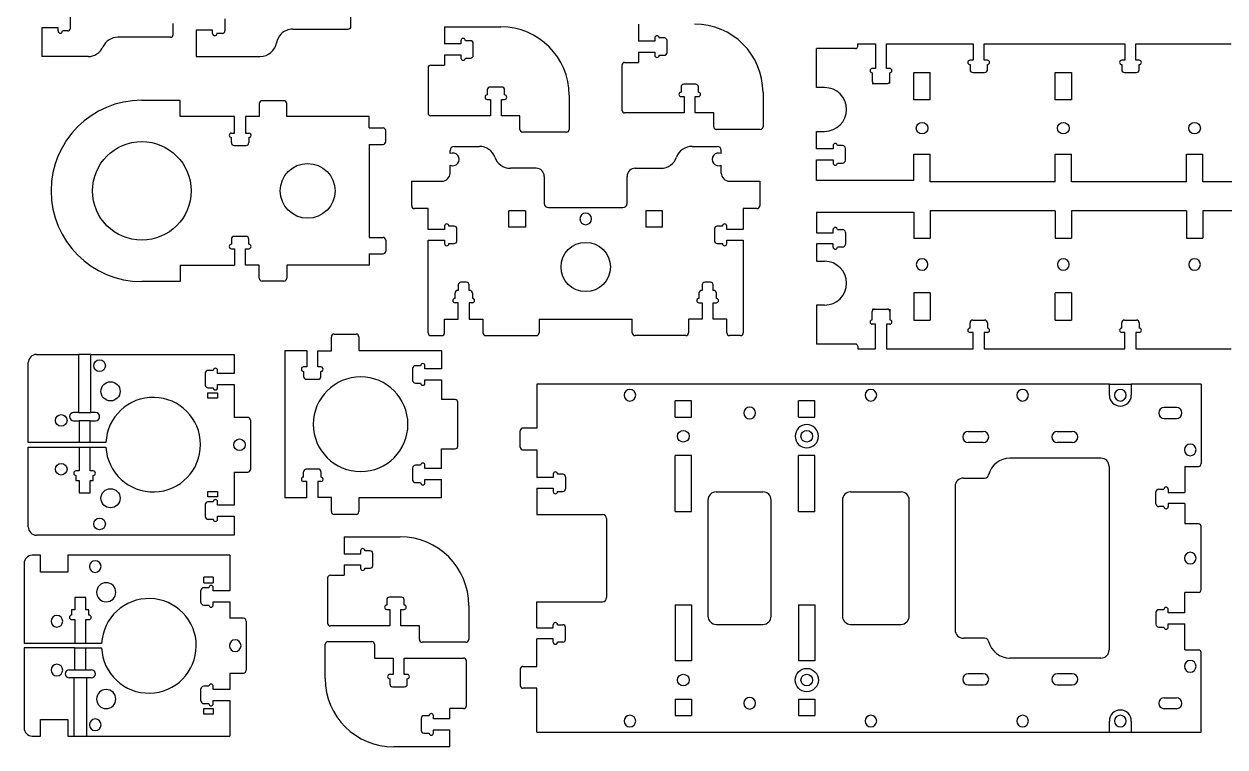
# Model space of a CAD drawing. Header units: millimetres. Extents: x -2184 to -699, y -517 to 933.
# Drawn here: x -2184 to -1307, y -517 to 11 of the extents above; entities that cross this region are included whole.
import ezdxf

# ---------------------------------------------------------------- set-up
doc = ezdxf.new("R2010")
doc.units = ezdxf.units.MM
doc.linetypes.add('HIDDEN', pattern=[9.525, 6.35, -3.175])
doc.layers.get('0').update_dxf_attribs({"color": 253, "lineweight": 70, "true_color": 0x8faf8f})
doc.layers.add('Hidden', color=48, linetype='HIDDEN', lineweight=70, true_color=0x483a05)

msp = doc.modelspace()

# ---------------------------------------------------------------- linework, layer by layer
at = {"color": 48, "lineweight": -3, "true_color": 0x483a05}
for p, q in [((-2150.02, 7.93), (-2150.02, 16.63)), ((-2075.02, 3.38), (-2075.02, 11.38)), ((-2037.25, 14.83), (-2037.25, 6.13)), ((-1945.25, 9.27), (-1945.25, 17.27)), ((-1876.96, 9.01), (-1835.96, 9.01)), ((-1876.96, 9.01), (-1876.96, -3.49)), ((-1735.48, 11.04), (-1735.48, -1.46)), ((-2171.02, 8.28), (-2170.82, 8.28)), ((-2171.02, 8.27), (-2171.02, 8.28)), ((-2171.02, 8.27), (-2170.82, 8.27)), ((-2159.02, 8.28), (-2170.82, 8.28)), ((-2170.82, 8.28), (-2170.82, -12.7)), ((-2159.02, 5.93), (-2159.02, 8.28)), ((-2152.02, 5.93), (-2155.82, 5.93)), ((-2077.02, 1.38), (-2115.35, 1.38)), ((-2046.25, 6.48), (-2058.25, 6.48)), ((-2058.25, 6.48), (-2058.25, -12.73)), ((-2046.25, 4.13), (-2046.25, 6.48)), ((-2039.25, 4.13), (-2043.05, 4.13)), ((-1987.79, 7.27), (-1947.25, 7.27)), ((-1723.48, 0.89), (-1723.48, -1.46)), ((-1716.48, 0.89), (-1720.28, 0.89)), ((-1864.96, -3.49), (-1876.96, -3.49)), ((-1864.96, -1.14), (-1864.96, -3.49)), ((-1857.96, -1.14), (-1861.76, -1.14)), ((-1855.96, -11.84), (-1855.96, -3.14)), ((-1723.48, -1.46), (-1735.48, -1.46)), ((-1714.48, -9.81), (-1714.48, -1.11)), ((-1576.97, -6.91), (-1605.37, -6.91)), ((-1605.37, -35.38), (-1605.37, -6.91)), ((-1575.37, -3.41), (-1562.37, -3.41)), ((-1575.37, -5.31), (-1575.37, -3.41)), ((-1562.37, -3.41), (-1562.37, -21.41)), ((-1554.37, -3.41), (-1491.04, -3.41)), ((-1554.37, -21.41), (-1554.37, -3.41)), ((-1491.04, -3.41), (-1491.04, -15.41)), ((-1483.04, -3.41), (-1380.27, -3.41)), ((-1483.04, -15.41), (-1483.04, -3.41)), ((-1380.27, -3.41), (-1380.27, -15.41)), ((-1372.27, -3.41), (-1302.81, -3.41)), ((-1372.27, -15.41), (-1372.27, -3.41)), ((-2137.2, -12.7), (-2170.82, -12.7)), ((-2058.25, -12.73), (-2011.45, -12.73)), ((-1876.96, -11.49), (-1864.96, -11.49)), ((-1876.96, -11.49), (-1876.96, -18.99)), ((-1864.96, -11.49), (-1864.96, -13.84)), ((-1861.76, -13.84), (-1857.96, -13.84)), ((-1745.48, -16.96), (-1735.48, -16.96)), ((-1735.48, -9.46), (-1723.48, -9.46)), ((-1735.48, -9.46), (-1735.48, -16.96)), ((-1723.48, -9.46), (-1723.48, -11.81)), ((-1720.28, -11.81), (-1716.48, -11.81)), ((-1491.04, -15.41), (-1493.39, -15.41)), ((-1480.69, -15.41), (-1483.04, -15.41)), ((-1380.27, -15.41), (-1382.62, -15.41)), ((-1369.92, -15.41), (-1372.27, -15.41)), ((-1888.96, -20.99), (-1888.96, -53.99)), ((-1886.96, -18.99), (-1876.96, -18.99)), ((-1747.48, -18.96), (-1747.48, -51.96)), ((-1562.37, -21.41), (-1564.72, -21.41)), ((-1564.72, -24.61), (-1564.72, -30.81)), ((-1552.02, -21.41), (-1554.37, -21.41)), ((-1552.02, -30.81), (-1552.02, -24.61)), ((-1534.37, -44.41), (-1534.37, -24.41)), ((-1534.37, -24.41), (-1522.37, -24.41)), ((-1522.37, -44.41), (-1522.37, -24.41)), ((-1493.39, -18.61), (-1493.39, -22.41)), ((-1491.39, -24.41), (-1482.69, -24.41)), ((-1480.69, -22.41), (-1480.69, -18.61)), ((-1431.27, -24.41), (-1419.27, -24.41)), ((-1431.27, -44.41), (-1431.27, -24.41)), ((-1419.27, -24.41), (-1419.27, -44.41)), ((-1382.62, -18.61), (-1382.62, -22.41)), ((-1380.62, -24.41), (-1371.92, -24.41)), ((-1369.92, -22.41), (-1369.92, -18.61)), ((-1835.11, -34.99), (-1843.81, -34.99)), ((-1704.33, -34.96), (-1704.33, -38.76)), ((-1693.63, -32.96), (-1702.33, -32.96)), ((-1691.63, -38.76), (-1691.63, -34.96)), ((-1564.72, -32.41), (-1563.12, -32.41)), ((-1563.12, -32.41), (-1553.62, -32.41)), ((-1552.02, -32.41), (-1552.02, -30.81)), ((-1845.81, -36.99), (-1845.81, -40.79)), ((-1833.11, -40.79), (-1833.11, -36.99)), ((-1785.96, -40.99), (-1785.96, -65.99)), ((-1704.33, -41.96), (-1701.98, -41.96)), ((-1701.98, -41.96), (-1701.98, -53.96)), ((-1693.98, -41.96), (-1691.63, -41.96)), ((-1693.98, -53.96), (-1693.98, -41.96)), ((-1644.48, -38.96), (-1644.48, -63.96)), ((-1599.53, -35.38), (-1605.37, -35.38)), ((-2097.94, -44.63), (-2070.01, -44.63)), ((-2070.01, -56.63), (-2070.01, -44.63)), ((-2012.16, -47.01), (-2012.16, -56.63)), ((-1994.16, -45.01), (-2010.16, -45.01)), ((-1992.16, -56.63), (-1992.16, -47.01)), ((-1845.81, -43.99), (-1843.46, -43.99)), ((-1843.46, -43.99), (-1843.46, -55.99)), ((-1835.46, -43.99), (-1833.11, -43.99)), ((-1835.46, -55.99), (-1835.46, -43.99)), ((-1522.37, -44.41), (-1534.37, -44.41)), ((-1419.27, -44.41), (-1431.27, -44.41)), ((-2030.16, -56.63), (-2070.01, -56.63)), ((-2030.16, -68.63), (-2030.16, -56.63)), ((-2012.16, -56.63), (-2022.16, -56.63)), ((-2022.16, -56.63), (-2022.16, -68.63)), ((-1931.86, -56.63), (-1992.16, -56.63)), ((-1931.86, -64.85), (-1931.86, -56.63)), ((-1843.46, -55.99), (-1886.96, -55.99)), ((-1821.96, -55.99), (-1835.46, -55.99)), ((-1821.96, -65.99), (-1821.96, -55.99)), ((-1701.98, -53.96), (-1745.48, -53.96)), ((-1680.48, -53.96), (-1693.98, -53.96)), ((-1680.48, -63.96), (-1680.48, -53.96)), ((-2032.51, -68.63), (-2030.16, -68.63)), ((-2022.16, -68.63), (-2019.81, -68.63)), ((-1931.86, -64.85), (-1921.86, -64.85)), ((-1919.86, -74.85), (-1919.86, -66.85)), ((-1787.96, -67.99), (-1819.96, -67.99)), ((-1646.48, -65.96), (-1678.48, -65.96)), ((-1605.37, -67.38), (-1599.53, -67.38)), ((-1605.37, -80.15), (-1605.37, -67.38)), ((-2032.51, -75.63), (-2032.51, -71.83)), ((-2030.52, -77.63), (-2021.82, -77.63)), ((-2019.81, -71.83), (-2019.81, -75.63)), ((-1931.86, -76.85), (-1931.86, -144.85)), ((-1931.86, -76.85), (-1921.86, -76.85)), ((-1869.92, -78.32), (-1851.55, -78.32)), ((-1696.29, -78.32), (-1677.92, -78.32)), ((-1593.37, -77.8), (-1593.37, -80.15)), ((-1586.37, -77.8), (-1590.17, -77.8)), ((-1872.92, -83.63), (-1872.92, -81.32)), ((-1674.92, -83.63), (-1674.92, -81.32)), ((-1593.37, -80.15), (-1605.37, -80.15)), ((-1584.37, -88.5), (-1584.37, -79.8)), ((-1534.37, -103.16), (-1534.37, -84.15)), ((-1534.37, -84.15), (-1522.37, -84.15)), ((-1522.37, -104.15), (-1522.37, -84.15)), ((-1431.27, -104.15), (-1431.27, -84.15)), ((-1431.27, -84.15), (-1419.27, -84.15)), ((-1419.27, -104.15), (-1419.27, -84.15)), ((-1335.47, -104.15), (-1335.47, -84.15)), ((-1335.47, -84.15), (-1323.47, -84.15)), ((-1323.47, -104.15), (-1323.47, -84.15)), ((-1872.92, -97.82), (-1872.92, -92.01)), ((-1810.13, -94.32), (-1828.92, -94.32)), ((-1737.71, -94.32), (-1718.92, -94.32)), ((-1674.92, -97.82), (-1674.92, -92.01)), ((-1605.37, -88.15), (-1593.37, -88.15)), ((-1605.37, -103.16), (-1605.37, -88.15)), ((-1593.37, -88.15), (-1593.37, -90.5)), ((-1590.17, -90.5), (-1586.37, -90.5)), ((-1900.92, -121.82), (-1900.92, -103.82)), ((-1900.92, -103.82), (-1878.92, -103.82)), ((-1804.13, -100.32), (-1804.13, -120.07)), ((-1743.71, -120.07), (-1743.71, -100.32)), ((-1668.92, -103.82), (-1646.92, -103.82)), ((-1646.92, -103.82), (-1646.92, -121.82)), ((-1534.37, -103.16), (-1605.37, -103.16)), ((-1431.27, -104.15), (-1522.37, -104.15)), ((-1335.47, -104.15), (-1419.27, -104.15)), ((-1245.37, -104.15), (-1323.47, -104.15)), ((-1888.92, -123.82), (-1898.92, -123.82)), ((-1888.92, -138.94), (-1888.92, -123.82)), ((-1817.91, -125.32), (-1829.91, -125.32)), ((-1829.91, -137.32), (-1829.91, -125.32)), ((-1817.91, -125.32), (-1817.91, -137.32)), ((-1801.13, -123.07), (-1746.71, -123.07)), ((-1717.91, -125.32), (-1729.91, -125.32)), ((-1729.91, -125.32), (-1729.91, -137.32)), ((-1717.91, -137.32), (-1717.91, -125.32)), ((-1658.92, -123.82), (-1658.92, -138.94)), ((-1648.92, -123.82), (-1658.92, -123.82)), ((-1605.37, -126.48), (-1534.37, -126.48)), ((-1605.37, -126.48), (-1605.37, -141.49)), ((-1534.37, -126.48), (-1534.37, -145.49)), ((-1522.37, -125.49), (-1522.37, -145.49)), ((-1431.27, -125.49), (-1522.37, -125.49)), ((-1431.27, -125.49), (-1431.27, -145.49)), ((-1335.47, -125.49), (-1419.27, -125.49)), ((-1419.27, -125.49), (-1419.27, -145.49)), ((-1335.47, -125.49), (-1335.47, -145.49)), ((-1245.37, -125.49), (-1323.47, -125.49)), ((-1323.47, -125.49), (-1323.47, -145.49)), ((-1876.92, -138.94), (-1888.92, -138.94)), ((-1876.92, -136.59), (-1876.92, -138.94)), ((-1869.92, -136.59), (-1873.72, -136.59)), ((-1867.92, -147.29), (-1867.92, -138.59)), ((-1817.91, -137.32), (-1829.91, -137.32)), ((-1717.91, -137.32), (-1729.91, -137.32)), ((-1679.92, -138.59), (-1679.92, -147.29)), ((-1674.12, -136.59), (-1677.92, -136.59)), ((-1670.92, -138.94), (-1670.92, -136.59)), ((-1658.92, -138.94), (-1670.92, -138.94)), ((-1593.37, -141.49), (-1593.37, -139.14)), ((-1590.17, -139.14), (-1586.37, -139.14)), ((-2032.51, -146.07), (-2032.51, -149.87)), ((-2021.82, -144.07), (-2030.52, -144.07)), ((-2019.81, -149.87), (-2019.81, -146.07)), ((-1931.86, -144.85), (-1921.86, -144.85)), ((-1919.86, -146.85), (-1919.86, -154.85)), ((-1888.92, -146.94), (-1876.92, -146.94)), ((-1888.92, -214.57), (-1888.92, -146.94)), ((-1876.92, -146.94), (-1876.92, -149.29)), ((-1670.92, -146.94), (-1658.92, -146.94)), ((-1670.92, -149.29), (-1670.92, -146.94)), ((-1658.92, -146.94), (-1658.92, -214.57)), ((-1605.37, -141.49), (-1593.37, -141.49)), ((-1584.37, -141.14), (-1584.37, -149.84)), ((-1534.37, -145.49), (-1522.37, -145.49)), ((-1431.27, -145.49), (-1419.27, -145.49)), ((-1335.47, -145.49), (-1323.47, -145.49)), ((-2032.51, -153.07), (-2030.16, -153.07)), ((-2030.16, -153.07), (-2030.16, -165.07)), ((-2022.16, -153.07), (-2019.81, -153.07)), ((-2022.16, -165.07), (-2022.16, -153.07)), ((-1931.86, -156.85), (-1931.86, -165.07)), ((-1931.86, -156.85), (-1921.86, -156.85)), ((-1873.72, -149.29), (-1869.92, -149.29)), ((-1677.92, -149.29), (-1674.12, -149.29)), ((-1593.37, -149.49), (-1605.37, -149.49)), ((-1605.37, -149.49), (-1605.37, -162.26)), ((-1593.37, -151.84), (-1593.37, -149.49)), ((-1586.37, -151.84), (-1590.17, -151.84)), ((-2070.01, -165.07), (-2030.16, -165.07)), ((-2070.01, -165.07), (-2070.01, -177.07)), ((-2012.16, -165.07), (-2022.16, -165.07)), ((-2012.16, -174.69), (-2012.16, -165.07)), ((-1992.16, -165.07), (-1992.16, -174.69)), ((-1931.86, -165.07), (-1992.16, -165.07)), ((-1605.37, -162.26), (-1599.53, -162.26)), ((-2070.01, -177.07), (-2097.94, -177.07)), ((-1994.16, -176.69), (-2010.16, -176.69)), ((-1866.96, -183.57), (-1867.31, -183.57)), ((-1866.96, -179.57), (-1866.96, -183.57)), ((-1860.96, -177.57), (-1864.96, -177.57)), ((-1858.96, -183.57), (-1858.96, -179.57)), ((-1858.61, -183.57), (-1858.96, -183.57)), ((-1688.88, -183.57), (-1689.23, -183.57)), ((-1688.88, -179.57), (-1688.88, -183.57)), ((-1682.88, -177.57), (-1686.88, -177.57)), ((-1680.88, -183.57), (-1680.88, -179.57)), ((-1680.53, -183.57), (-1680.88, -183.57)), ((-1869.31, -189.4), (-1869.31, -185.57)), ((-1866.96, -192.6), (-1869.31, -192.6)), ((-1866.96, -204.57), (-1866.96, -192.6)), ((-1856.61, -192.54), (-1858.96, -192.54)), ((-1858.96, -192.54), (-1858.96, -204.57)), ((-1856.61, -185.57), (-1856.61, -189.34)), ((-1691.23, -185.57), (-1691.23, -189.34)), ((-1691.23, -192.54), (-1688.88, -192.54)), ((-1688.88, -192.54), (-1688.88, -204.57)), ((-1680.88, -204.57), (-1680.88, -192.6)), ((-1680.88, -192.6), (-1678.53, -192.6)), ((-1678.53, -189.4), (-1678.53, -185.57)), ((-1522.37, -185.23), (-1534.37, -185.23)), ((-1534.37, -185.23), (-1534.37, -205.23)), ((-1522.37, -185.23), (-1522.37, -205.23)), ((-1419.27, -185.23), (-1431.27, -185.23)), ((-1431.27, -205.23), (-1431.27, -185.23)), ((-1419.27, -185.23), (-1419.27, -205.23)), ((-1599.53, -194.26), (-1605.37, -194.26)), ((-1605.37, -194.26), (-1605.37, -222.73)), ((-1564.72, -205.03), (-1564.72, -198.83)), ((-1563.12, -197.23), (-1553.62, -197.23)), ((-1552.02, -198.83), (-1552.02, -205.03)), ((-1876.96, -204.57), (-1866.96, -204.57)), ((-1876.96, -214.57), (-1876.96, -204.57)), ((-1858.96, -204.57), (-1848.96, -204.57)), ((-1848.96, -204.57), (-1848.96, -214.57)), ((-1807.92, -204.57), (-1739.92, -204.57)), ((-1807.92, -204.57), (-1807.92, -214.57)), ((-1739.92, -214.57), (-1739.92, -204.57)), ((-1688.88, -204.57), (-1698.88, -204.57)), ((-1698.88, -204.57), (-1698.88, -214.57)), ((-1670.88, -204.57), (-1680.88, -204.57)), ((-1670.88, -214.57), (-1670.88, -204.57)), ((-1562.37, -208.23), (-1564.72, -208.23)), ((-1562.37, -226.23), (-1562.37, -208.23)), ((-1552.02, -208.23), (-1554.37, -208.23)), ((-1554.37, -208.23), (-1554.37, -226.23)), ((-1534.37, -205.23), (-1522.37, -205.23)), ((-1493.39, -211.03), (-1493.39, -207.23)), ((-1491.39, -205.23), (-1482.69, -205.23)), ((-1480.69, -207.23), (-1480.69, -211.03)), ((-1431.27, -205.23), (-1419.27, -205.23)), ((-1382.62, -211.03), (-1382.62, -207.23)), ((-1380.62, -205.23), (-1371.92, -205.23)), ((-1369.92, -207.23), (-1369.92, -211.03)), ((-1959.52, -227.61), (-1959.52, -217.42)), ((-1957.52, -215.42), (-1941.52, -215.42)), ((-1939.52, -217.42), (-1939.52, -227.42)), ((-1886.92, -216.57), (-1878.96, -216.57)), ((-1846.96, -216.57), (-1809.92, -216.57)), ((-1700.88, -216.57), (-1737.92, -216.57)), ((-1660.92, -216.57), (-1668.88, -216.57)), ((-1491.04, -214.23), (-1493.39, -214.23)), ((-1491.04, -226.23), (-1491.04, -214.23)), ((-1480.69, -214.23), (-1483.04, -214.23)), ((-1483.04, -214.23), (-1483.04, -226.23)), ((-1380.27, -214.23), (-1382.62, -214.23)), ((-1380.27, -226.23), (-1380.27, -214.23)), ((-1369.92, -214.23), (-1372.27, -214.23)), ((-1372.27, -214.23), (-1372.27, -226.23)), ((-1993.52, -227.42), (-1977.52, -227.42)), ((-1993.52, -227.42), (-1993.52, -335.1)), ((-1977.52, -227.42), (-1977.52, -239.45)), ((-1969.52, -227.61), (-1959.52, -227.61)), ((-1969.52, -239.45), (-1969.52, -227.61)), ((-1939.52, -227.42), (-1879.22, -227.42)), ((-1879.22, -227.42), (-1879.22, -240.91)), ((-1576.97, -222.73), (-1605.37, -222.73)), ((-1575.37, -224.33), (-1575.37, -226.23)), ((-1575.37, -226.23), (-1562.37, -226.23)), ((-1554.37, -226.23), (-1491.04, -226.23)), ((-1483.04, -226.23), (-1380.27, -226.23)), ((-1372.27, -226.23), (-1302.81, -226.23)), ((-2180.76, -294.72), (-2180.76, -236.31)), ((-2174.76, -230.31), (-2144.19, -230.31)), ((-2144.19, -230.31), (-2144.19, -272.69)), ((-2135.19, -230.31), (-2144.19, -230.31)), ((-2135.19, -272.71), (-2135.19, -230.31)), ((-2135.19, -230.31), (-2030.61, -230.31)), ((-2030.61, -230.31), (-2030.61, -244.32)), ((-2051.61, -243.97), (-2051.61, -252.67)), ((-2045.81, -241.97), (-2049.61, -241.97)), ((-2042.61, -244.32), (-2042.61, -241.97)), ((-2030.61, -244.32), (-2042.61, -244.32)), ((-1977.52, -239.45), (-1979.87, -239.45)), ((-1979.87, -242.65), (-1979.87, -246.45)), ((-1967.17, -239.45), (-1969.52, -239.45)), ((-1967.17, -246.45), (-1967.17, -242.65)), ((-1900.22, -240.56), (-1900.22, -249.26)), ((-1894.42, -238.56), (-1898.22, -238.56)), ((-1891.22, -240.91), (-1891.22, -238.56)), ((-1879.22, -240.91), (-1891.22, -240.91)), ((-2042.61, -252.32), (-2030.61, -252.32)), ((-2042.61, -254.67), (-2042.61, -252.32)), ((-2030.61, -252.32), (-2030.61, -276.32)), ((-1977.88, -248.45), (-1969.18, -248.45)), ((-1898.22, -251.26), (-1894.42, -251.26)), ((-1891.22, -248.91), (-1879.22, -248.91)), ((-1891.22, -251.26), (-1891.22, -248.91)), ((-1879.22, -248.91), (-1879.22, -263.26)), ((-1391.65, -252.08), (-1809.65, -252.08)), ((-1809.65, -252.08), (-1809.65, -284.04)), ((-1391.65, -260.08), (-1391.65, -252.08)), ((-1391.65, -252.08), (-1375.65, -252.08)), ((-1324.65, -252.08), (-1375.65, -252.08)), ((-1375.65, -252.08), (-1375.65, -260.08)), ((-1324.65, -252.08), (-1324.65, -310.04)), ((-2049.61, -254.67), (-2045.81, -254.67)), ((-2049.61, -258.32), (-2042.61, -258.32)), ((-2049.61, -262.32), (-2049.61, -258.32)), ((-2042.61, -262.32), (-2049.61, -262.32)), ((-2042.61, -258.32), (-2042.61, -262.32)), ((-1869.22, -263.26), (-1879.22, -263.26)), ((-1867.22, -297.26), (-1867.22, -265.26)), ((-1696.65, -264.08), (-1708.65, -264.08)), ((-1708.65, -276.04), (-1708.65, -264.08)), ((-1696.65, -276.04), (-1696.65, -264.08)), ((-1606.55, -264.08), (-1618.55, -264.08)), ((-1618.55, -276.04), (-1618.55, -264.08)), ((-1606.55, -276.04), (-1606.55, -264.08)), ((-1342.65, -269.08), (-1351.65, -269.08)), ((-2144.19, -272.69), (-2147.69, -272.69)), ((-2147.69, -278.69), (-2147.69, -278.72)), ((-2147.69, -278.72), (-2143.69, -278.72)), ((-2144.19, -272.69), (-2135.19, -272.71)), ((-2143.69, -278.72), (-2143.69, -294.72)), ((-2135.69, -278.72), (-2143.69, -278.72)), ((-2135.69, -278.72), (-2131.69, -278.72)), ((-2135.69, -294.72), (-2135.69, -278.72)), ((-2131.68, -272.72), (-2135.19, -272.71)), ((-2020.61, -276.32), (-2030.61, -276.32)), ((-2018.61, -278.32), (-2018.61, -314.32)), ((-1708.65, -276.04), (-1696.65, -276.04)), ((-1618.55, -276.04), (-1606.55, -276.04)), ((-1351.65, -277.08), (-1342.65, -277.08)), ((-1821.71, -298.04), (-1821.71, -286.04)), ((-1809.65, -284.04), (-1819.71, -284.04)), ((-1494.73, -286.58), (-1483.73, -286.58)), ((-1429.73, -286.58), (-1418.73, -286.58)), ((-2143.69, -294.72), (-2180.76, -294.72)), ((-2180.76, -297.92), (-2143.69, -297.92)), ((-2180.76, -356.32), (-2180.76, -297.92)), ((-2135.69, -294.72), (-2143.69, -294.72)), ((-2143.69, -297.92), (-2135.69, -297.92)), ((-2143.69, -297.92), (-2143.69, -315.42)), ((-2124.13, -294.72), (-2135.69, -294.72)), ((-2135.69, -297.92), (-2124.12, -297.92)), ((-2135.69, -315.42), (-2135.69, -297.92)), ((-1483.73, -294.58), (-1494.73, -294.58)), ((-1418.73, -294.58), (-1429.73, -294.58)), ((-1879.22, -313.61), (-1879.22, -299.26)), ((-1879.22, -299.26), (-1869.22, -299.26)), ((-1819.71, -300.04), (-1809.65, -300.04)), ((-1809.65, -300.04), (-1809.65, -320.08)), ((-1696.65, -304.04), (-1708.65, -304.04)), ((-1708.65, -345.08), (-1708.65, -304.04)), ((-1696.65, -345.08), (-1696.65, -304.04)), ((-1618.55, -345.08), (-1618.55, -304.04)), ((-1606.55, -304.04), (-1618.55, -304.04)), ((-1606.55, -345.08), (-1606.55, -304.04)), ((-1397.84, -306.08), (-1464.24, -306.08)), ((-2143.69, -315.42), (-2146.04, -315.42)), ((-2133.34, -315.42), (-2135.69, -315.42)), ((-1969.18, -314.07), (-1977.88, -314.07)), ((-1900.22, -313.26), (-1900.22, -321.96)), ((-1894.42, -311.26), (-1898.22, -311.26)), ((-1891.22, -313.61), (-1891.22, -311.26)), ((-1879.22, -313.61), (-1891.22, -313.61)), ((-1391.84, -312.08), (-1391.84, -446.08)), ((-1336.65, -312.04), (-1336.65, -331.08)), ((-1336.65, -312.04), (-1326.65, -312.04)), ((-2146.04, -318.62), (-2146.04, -322.42)), ((-2146.04, -322.42), (-2143.69, -322.42)), ((-2143.69, -322.42), (-2143.69, -331.42)), ((-2135.69, -322.42), (-2133.34, -322.42)), ((-2135.69, -331.42), (-2135.69, -322.42)), ((-2133.34, -322.42), (-2133.34, -318.62)), ((-2030.61, -316.32), (-2030.61, -340.32)), ((-2030.61, -316.32), (-2020.61, -316.32)), ((-1979.87, -319.87), (-1979.87, -316.07)), ((-1977.52, -323.07), (-1979.87, -323.07)), ((-1977.52, -335.1), (-1977.52, -323.07)), ((-1967.17, -323.07), (-1969.52, -323.07)), ((-1969.52, -323.07), (-1969.52, -334.91)), ((-1967.17, -316.07), (-1967.17, -319.87)), ((-1898.22, -323.96), (-1894.42, -323.96)), ((-1891.22, -321.61), (-1879.22, -321.61)), ((-1891.22, -323.96), (-1891.22, -321.61)), ((-1879.22, -335.1), (-1879.22, -321.61)), ((-1797.65, -320.08), (-1809.65, -320.08)), ((-1797.65, -317.73), (-1797.65, -320.08)), ((-1790.65, -317.73), (-1794.45, -317.73)), ((-1788.65, -319.73), (-1788.65, -328.43)), ((-1498.25, -320.58), (-1482.7, -320.58)), ((-2143.69, -331.42), (-2135.69, -331.42)), ((-2049.61, -330.32), (-2042.61, -330.32)), ((-2049.61, -334.32), (-2049.61, -330.32)), ((-2042.61, -330.32), (-2042.61, -334.32)), ((-1809.65, -328.08), (-1797.65, -328.08)), ((-1809.65, -328.08), (-1809.65, -347.21)), ((-1797.65, -328.08), (-1797.65, -330.43)), ((-1794.45, -330.43), (-1790.65, -330.43)), ((-1678.65, -330.72), (-1644.55, -330.72)), ((-1580.55, -330.72), (-1543.75, -330.72)), ((-1504.25, -326.58), (-1504.25, -431.58)), ((-1357.65, -339.43), (-1357.65, -330.73)), ((-1355.65, -328.73), (-1351.85, -328.73)), ((-1348.65, -328.73), (-1348.65, -331.08)), ((-1348.65, -331.08), (-1336.65, -331.08)), ((-2051.61, -339.97), (-2051.61, -348.67)), ((-2042.61, -334.32), (-2049.61, -334.32)), ((-2045.81, -337.97), (-2049.61, -337.97)), ((-2042.61, -340.32), (-2042.61, -337.97)), ((-2030.61, -340.32), (-2042.61, -340.32)), ((-1977.52, -335.1), (-1993.52, -335.1)), ((-1959.52, -334.91), (-1969.52, -334.91)), ((-1959.52, -345.1), (-1959.52, -334.91)), ((-1939.52, -335.1), (-1939.52, -345.1)), ((-1879.22, -335.1), (-1939.52, -335.1)), ((-1684.65, -336.72), (-1684.65, -421.44)), ((-1638.55, -421.44), (-1638.55, -336.72)), ((-1586.55, -336.72), (-1586.55, -421.44)), ((-1537.75, -421.44), (-1537.75, -336.72)), ((-1351.85, -341.43), (-1355.65, -341.43)), ((-1336.65, -339.08), (-1348.65, -339.08)), ((-1348.65, -339.08), (-1348.65, -341.43)), ((-1336.65, -339.08), (-1336.65, -354.08)), ((-2042.61, -348.32), (-2030.61, -348.32)), ((-2042.61, -350.67), (-2042.61, -348.32)), ((-2030.61, -348.32), (-2030.61, -362.32)), ((-1941.52, -347.1), (-1957.52, -347.1)), ((-1809.65, -347.21), (-1761.67, -347.21)), ((-1758.67, -350.21), (-1758.67, -407.95)), ((-1708.65, -345.08), (-1696.65, -345.08)), ((-1618.55, -345.08), (-1606.55, -345.08)), ((-2049.61, -350.67), (-2045.81, -350.67)), ((-1326.65, -354.08), (-1336.65, -354.08)), ((-1324.65, -402.08), (-1324.65, -356.08)), ((-2030.61, -362.32), (-2174.76, -362.32)), ((-1950.29, -363.57), (-1909.29, -363.57)), ((-1950.29, -363.57), (-1950.29, -376.07)), ((-1938.29, -376.07), (-1950.29, -376.07)), ((-1938.29, -373.72), (-1938.29, -376.07)), ((-1931.29, -373.72), (-1935.09, -373.72)), ((-1929.29, -384.42), (-1929.29, -375.72)), ((-2183.9, -383.01), (-2183.9, -441.42)), ((-2171.9, -377.01), (-2177.9, -377.01)), ((-2171.9, -389.34), (-2171.9, -377.01)), ((-2033.75, -377.01), (-2151.9, -377.01)), ((-2151.9, -377.01), (-2151.9, -389.34)), ((-2033.75, -377.01), (-2033.75, -403.02)), ((-1950.29, -384.07), (-1938.29, -384.07)), ((-1950.29, -384.07), (-1950.29, -391.57)), ((-1938.29, -384.07), (-1938.29, -386.42)), ((-2151.9, -389.34), (-2171.9, -389.34)), ((-2045.75, -393.02), (-2052.75, -393.02)), ((-2052.75, -397.02), (-2052.75, -393.02)), ((-2045.75, -393.02), (-2045.75, -397.02)), ((-1962.29, -393.57), (-1962.29, -426.57)), ((-1960.29, -391.57), (-1950.29, -391.57)), ((-1935.09, -386.42), (-1931.29, -386.42)), ((-2054.75, -411.37), (-2054.75, -402.67)), ((-2052.75, -397.02), (-2045.75, -397.02)), ((-2048.95, -400.67), (-2052.75, -400.67)), ((-2045.75, -403.02), (-2045.75, -400.67)), ((-2033.75, -403.02), (-2045.75, -403.02)), ((-2146.83, -407.92), (-2146.83, -416.92)), ((-2138.83, -407.92), (-2146.83, -407.92)), ((-2138.83, -416.92), (-2138.83, -407.92)), ((-2045.75, -411.02), (-2033.75, -411.02)), ((-2045.75, -413.37), (-2045.75, -411.02)), ((-2033.75, -411.02), (-2033.75, -423.02)), ((-1919.14, -409.57), (-1919.14, -413.37)), ((-1908.44, -407.57), (-1917.14, -407.57)), ((-1906.44, -413.37), (-1906.44, -409.57)), ((-1809.65, -410.95), (-1761.67, -410.95)), ((-1809.65, -430.08), (-1809.65, -410.95)), ((-1336.65, -419.08), (-1336.65, -404.08)), ((-1326.65, -404.08), (-1336.65, -404.08)), ((-2149.18, -416.92), (-2149.18, -420.72)), ((-2146.83, -416.92), (-2149.18, -416.92)), ((-2136.48, -416.92), (-2138.83, -416.92)), ((-2136.48, -420.72), (-2136.48, -416.92)), ((-2052.75, -413.37), (-2048.95, -413.37)), ((-1919.14, -416.57), (-1916.79, -416.57)), ((-1916.79, -416.57), (-1916.79, -428.57)), ((-1908.79, -416.57), (-1906.44, -416.57)), ((-1908.79, -428.57), (-1908.79, -416.57)), ((-1859.29, -413.57), (-1859.29, -438.57)), ((-1708.65, -413.08), (-1696.65, -413.08)), ((-1708.65, -413.08), (-1708.65, -454.12)), ((-1696.65, -413.08), (-1696.65, -454.12)), ((-1618.55, -413.08), (-1618.55, -454.12)), ((-1618.55, -413.08), (-1606.55, -413.08)), ((-1606.55, -413.08), (-1606.55, -454.12)), ((-1357.65, -418.73), (-1357.65, -427.43)), ((-1351.85, -416.73), (-1355.65, -416.73)), ((-1348.65, -419.08), (-1348.65, -416.73)), ((-1336.65, -419.08), (-1348.65, -419.08)), ((-2149.18, -423.92), (-2146.83, -423.92)), ((-2146.83, -423.92), (-2146.83, -441.42)), ((-2138.83, -441.42), (-2138.83, -423.92)), ((-2138.83, -423.92), (-2136.48, -423.92)), ((-2023.75, -423.02), (-2033.75, -423.02)), ((-2021.75, -425.02), (-2021.75, -461.02)), ((-1916.79, -428.57), (-1960.29, -428.57)), ((-1895.29, -428.57), (-1908.79, -428.57)), ((-1895.29, -438.57), (-1895.29, -428.57)), ((-1797.65, -430.08), (-1797.65, -427.73)), ((-1794.45, -427.73), (-1790.65, -427.73)), ((-1678.65, -427.44), (-1644.55, -427.44)), ((-1580.55, -427.44), (-1543.75, -427.44)), ((-1355.65, -429.43), (-1351.85, -429.43)), ((-1348.65, -427.08), (-1336.65, -427.08)), ((-1348.65, -429.43), (-1348.65, -427.08)), ((-1336.65, -446.12), (-1336.65, -427.08)), ((-1809.65, -430.08), (-1797.65, -430.08)), ((-1797.65, -438.08), (-1809.65, -438.08)), ((-1809.65, -458.12), (-1809.65, -438.08)), ((-1797.65, -440.43), (-1797.65, -438.08)), ((-1788.65, -438.43), (-1788.65, -429.73)), ((-1482.7, -437.58), (-1498.25, -437.58)), ((-2146.83, -441.42), (-2183.9, -441.42)), ((-2146.83, -444.62), (-2183.9, -444.62)), ((-2183.9, -444.62), (-2183.9, -503.03)), ((-2138.83, -441.42), (-2146.83, -441.42)), ((-2146.83, -444.62), (-2138.83, -444.62)), ((-2146.83, -460.62), (-2146.83, -444.62)), ((-2127.26, -441.42), (-2138.83, -441.42)), ((-2138.83, -444.62), (-2127.27, -444.62)), ((-2138.83, -460.62), (-2138.83, -444.62)), ((-1964.04, -467.03), (-1964.04, -442.03)), ((-1962.04, -440.03), (-1930.04, -440.03)), ((-1928.04, -442.03), (-1928.04, -452.03)), ((-1861.29, -440.57), (-1893.29, -440.57)), ((-1790.65, -440.43), (-1794.45, -440.43)), ((-1336.65, -446.12), (-1326.65, -446.12)), ((-1928.04, -452.03), (-1914.54, -452.03)), ((-1914.54, -452.03), (-1914.54, -464.03)), ((-1906.54, -452.03), (-1863.04, -452.03)), ((-1906.54, -464.03), (-1906.54, -452.03)), ((-1861.04, -487.03), (-1861.04, -454.03)), ((-1696.65, -454.12), (-1708.65, -454.12)), ((-1606.55, -454.12), (-1618.55, -454.12)), ((-1397.84, -452.08), (-1464.24, -452.08)), ((-1324.65, -506.08), (-1324.65, -448.12)), ((-2150.83, -460.62), (-2146.83, -460.62)), ((-2146.83, -460.62), (-2138.83, -460.62)), ((-2138.83, -460.62), (-2134.83, -460.62)), ((-2033.75, -463.02), (-2023.75, -463.02)), ((-2033.75, -463.02), (-2033.75, -475.02)), ((-1914.54, -464.03), (-1916.89, -464.03)), ((-1904.19, -464.03), (-1906.54, -464.03)), ((-1821.71, -460.12), (-1821.71, -472.12)), ((-1819.71, -458.12), (-1809.65, -458.12)), ((-1483.73, -463.58), (-1494.73, -463.58)), ((-1418.73, -463.58), (-1429.73, -463.58)), ((-2147.33, -466.62), (-2150.83, -466.62)), ((-2138.33, -466.62), (-2147.33, -466.62)), ((-2147.33, -509.03), (-2147.33, -466.62)), ((-2134.83, -466.62), (-2138.33, -466.62)), ((-2138.33, -466.62), (-2138.33, -509.03)), ((-2048.95, -472.67), (-2052.75, -472.67)), ((-2045.75, -475.02), (-2045.75, -472.67)), ((-1916.89, -467.23), (-1916.89, -471.03)), ((-1914.89, -473.03), (-1906.19, -473.03)), ((-1904.19, -471.03), (-1904.19, -467.23)), ((-1494.73, -471.58), (-1483.73, -471.58)), ((-1429.73, -471.58), (-1418.73, -471.58)), ((-2054.75, -483.37), (-2054.75, -474.67)), ((-2033.75, -475.02), (-2045.75, -475.02)), ((-1809.65, -474.12), (-1819.71, -474.12)), ((-1809.65, -506.08), (-1809.65, -474.12)), ((-1708.65, -482.12), (-1696.65, -482.12)), ((-1708.65, -482.12), (-1708.65, -494.08)), ((-1696.65, -482.12), (-1696.65, -494.08)), ((-1618.55, -482.12), (-1606.55, -482.12)), ((-1618.55, -482.12), (-1618.55, -494.08)), ((-1606.55, -482.12), (-1606.55, -494.08)), ((-1351.65, -481.08), (-1342.65, -481.08)), ((-2052.75, -485.37), (-2048.95, -485.37)), ((-2052.75, -489.02), (-2045.75, -489.02)), ((-2052.75, -493.02), (-2052.75, -489.02)), ((-2045.75, -483.02), (-2033.75, -483.02)), ((-2045.75, -485.37), (-2045.75, -483.02)), ((-2045.75, -489.02), (-2045.75, -493.02)), ((-2033.75, -483.02), (-2033.75, -509.03)), ((-1873.04, -496.53), (-1873.04, -489.03)), ((-1863.04, -489.03), (-1873.04, -489.03)), ((-1342.65, -489.08), (-1351.65, -489.08)), ((-2171.9, -509.03), (-2171.9, -497.02)), ((-2171.9, -497.02), (-2151.9, -497.02)), ((-2151.9, -497.02), (-2151.9, -509.03)), ((-2045.75, -493.02), (-2052.75, -493.02)), ((-1894.04, -496.18), (-1894.04, -504.88)), ((-1888.24, -494.18), (-1892.04, -494.18)), ((-1885.04, -496.53), (-1885.04, -494.18)), ((-1873.04, -496.53), (-1885.04, -496.53)), ((-1708.65, -494.08), (-1696.65, -494.08)), ((-1618.55, -494.08), (-1606.55, -494.08)), ((-1391.65, -506.08), (-1391.65, -498.08)), ((-1375.65, -498.08), (-1375.65, -506.08)), ((-1892.04, -506.88), (-1888.24, -506.88)), ((-1885.04, -504.53), (-1873.04, -504.53)), ((-1885.04, -506.88), (-1885.04, -504.53)), ((-1873.04, -517.03), (-1873.04, -504.53)), ((-1809.65, -506.08), (-1391.65, -506.08)), ((-1391.65, -506.08), (-1375.65, -506.08)), ((-1375.65, -506.08), (-1324.65, -506.08)), ((-2177.9, -509.03), (-2171.9, -509.03)), ((-2151.9, -509.03), (-2147.33, -509.03)), ((-2147.33, -509.03), (-2138.33, -509.03)), ((-2138.33, -509.03), (-2033.75, -509.03)), ((-1873.04, -517.03), (-1914.04, -517.03))]:
    msp.add_line(p, q, dxfattribs=at)
for centre, radius in [((-1528.37, -65.03), 4.25), ((-1425.27, -65.03), 4.25), ((-1329.47, -65.03), 4.25), ((-2097.94, -110.85), 36), ((-1976.86, -110.85), 20), ((-1773.91, -166.44), 18), ((-2128.76, -238.51), 4.25), ((-2120.76, -257.27), 7), ((-2156.76, -278.51), 4.25), ((-1702.65, -290.04), 4.25), ((-1612.55, -290.04), 4.25), ((-2026.61, -296.32), 4.25), ((-2156.76, -314.13), 4.25), ((-2120.76, -335.36), 7), ((-2128.76, -354.13), 4.25), ((-1702.65, -468.12), 4.25), ((-1612.55, -468.12), 8.5), ((-1612.55, -468.12), 4.25)]:
    msp.add_circle(centre, radius, dxfattribs=at)
at = {"color": 48, "lineweight": -3, "true_color": 0x483a05, "extrusion": (2.77556e-17, -1.66533e-16, -1)}
msp.add_circle((1773.91, -131.32), 4.25, dxfattribs=at)
at = {"color": 48, "lineweight": -3, "true_color": 0x483a05, "extrusion": (-6.58379e-15, 2.7584e-15, -1)}
for centre in [(1528.37, -164.61), (1425.27, -164.61), (1329.47, -164.61)]:
    msp.add_circle(centre, 4.25, dxfattribs=at)
at = {"color": 48, "lineweight": -3, "true_color": 0x483a05, "extrusion": (-9.47051e-17, -3.19105e-15, -1)}
msp.add_circle((1938.22, -281.29), 34.55, dxfattribs=at)
at = {"color": 48, "lineweight": -3, "true_color": 0x483a05, "extrusion": (3.1103e-16, -6.6287e-15, -1)}
for centre, radius in [((1741.65, -260.08), 4.25), ((1565.75, -260.08), 4.25), ((1454.98, -260.08), 4.25), ((1383.65, -260.08), 4.25), ((1654.21, -273.08), 4.25), ((1612.55, -290.04), 8.5), ((1332.65, -300.04), 4.25), ((1332.65, -379.08), 4.25), ((1332.65, -458.12), 4.25), ((1654.21, -485.08), 4.25), ((1741.65, -498.08), 4.25), ((1565.75, -498.08), 4.25), ((1454.98, -498.08), 4.25), ((1383.65, -498.08), 4.25)]:
    msp.add_circle(centre, radius, dxfattribs=at)
at = {"color": 48, "lineweight": -3, "true_color": 0x483a05, "extrusion": (1.50216e-16, -7.29484e-15, -1)}
for centre in [(2131.9, -385.21), (2159.9, -425.21), (2159.9, -460.83), (2131.9, -500.83)]:
    msp.add_circle(centre, 4.25, dxfattribs=at)
at = {"color": 48, "lineweight": -3, "true_color": 0x483a05, "extrusion": (2.77556e-17, -7.29484e-15, -1)}
for centre, radius in [((2123.9, -404.02), 7), ((2029.75, -443.02), 4.25), ((2123.9, -482.02), 7)]:
    msp.add_circle(centre, radius, dxfattribs=at)
at = {"color": 48, "lineweight": -3, "true_color": 0x483a05}
for centre, radius, start, end in [((-1947.25, 9.27), 2, 270, 0), ((-1835.96, -40.99), 50, 0, 90), ((-1694.48, -38.96), 50, 0, 90), ((-2157.42, 5.93), 1.6, 180, 270), ((-2157.42, 5.93), 1.6, 270, 360), ((-2152.02, 7.93), 2, 270, 0), ((-2115.35, -10.62), 12, 90, 155.5856), ((-2077.02, 3.38), 2, 270, 0), ((-2044.65, 4.13), 1.6, 180, 270), ((-2044.65, 4.13), 1.6, 270, 0), ((-2039.25, 6.13), 2, 270, 360), ((-1987.79, -4.73), 12, 135, 170.40593), ((-1987.79, -4.73), 12, 90, 135), ((-1863.36, -1.14), 1.6, 0, 180), ((-1721.88, 0.89), 1.6, 0, 180), ((-1716.48, -1.11), 2, 0, 90), ((-2137.2, -0.7), 12, 302.7928, 335.5856), ((-2011.45, -0.73), 12, 270, 350.40593), ((-1857.96, -3.14), 2, 0, 90), ((-1576.97, -5.31), 1.6, 270, 0), ((-2137.2, -0.7), 12, 270, 302.7928), ((-1863.36, -13.84), 1.6, 180, 0), ((-1857.96, -11.84), 2, 270, 0), ((-1745.48, -18.96), 2, 90, 180), ((-1721.88, -11.81), 1.6, 180, 0), ((-1716.48, -9.81), 2, 270, 0), ((-1493.39, -17.01), 1.6, 90, 270), ((-1480.69, -17.01), 1.6, 270, 90), ((-1382.62, -17.01), 1.6, 90, 270), ((-1369.92, -17.01), 1.6, 270, 90), ((-1886.96, -20.99), 2, 90, 180), ((-1564.72, -23.01), 1.6, 90, 270), ((-1552.02, -23.01), 1.6, 270, 90), ((-1491.39, -22.41), 2, 180, 270), ((-1482.69, -22.41), 2, 270, 0), ((-1380.62, -22.41), 2, 180, 270), ((-1371.92, -22.41), 2, 270, 0), ((-1843.81, -36.99), 2, 90, 180), ((-1835.11, -36.99), 2, 0, 90), ((-1702.33, -34.96), 2, 90, 180), ((-1693.63, -34.96), 2, 0, 90), ((-1563.12, -30.81), 1.6, 180, 270), ((-1553.62, -30.81), 1.6, 270, 0), ((-1845.81, -42.39), 1.6, 90, 270), ((-1833.11, -42.39), 1.6, 270, 90), ((-1704.33, -40.36), 1.6, 90, 270), ((-1691.63, -40.36), 1.6, 270, 90), ((-1599.53, -51.38), 16, 270, 90), ((-2097.94, -110.85), 66.22, 90, 270), ((-2010.16, -47.01), 2, 90, 180), ((-1994.16, -47.01), 2, 360, 90), ((-1745.48, -51.96), 2, 180, 270), ((-1886.96, -53.99), 2, 180, 270), ((-2032.51, -70.23), 1.6, 90.00166, 269.98008), ((-2019.81, -70.23), 1.6, 269.98255, 89.9992), ((-1921.86, -66.85), 2, 360, 90), ((-1819.96, -65.99), 2, 180, 270), ((-1787.96, -65.99), 2, 270, 360), ((-1678.48, -63.96), 2, 180, 270), ((-1646.48, -63.96), 2, 270, 360), ((-2030.51, -75.63), 2, 179.99087, 269.99087), ((-2021.81, -75.63), 2, 269.99087, 359.99087), ((-1921.86, -74.85), 2, 270, 0), ((-1869.92, -81.32), 3, 90, 180), ((-1851.55, -90.32), 12, 19.47122, 90), ((-1696.29, -90.32), 12, 90, 160.52878), ((-1677.92, -81.32), 3, 360, 90), ((-1591.77, -77.8), 1.6, 360, 180), ((-1586.37, -79.8), 2, 0, 90), ((-1870.92, -87.82), 4.64, 244.46677, 115.53323), ((-1828.92, -82.32), 12, 199.47122, 270), ((-1718.92, -82.32), 12, 270, 340.52878), ((-1676.92, -87.82), 4.64, 64.45719, 295.54281), ((-1810.13, -100.32), 6, 360, 90), ((-1737.71, -100.32), 6, 90, 180), ((-1591.77, -90.5), 1.6, 180, 360), ((-1586.37, -88.5), 2, 270, 0), ((-1878.92, -97.82), 6, 270, 0), ((-1668.92, -97.82), 6, 180, 270), ((-1898.92, -121.82), 2, 180, 270), ((-1801.13, -120.07), 3, 180, 270), ((-1746.71, -120.07), 3, 270, 0), ((-1648.92, -121.82), 2, 270, 360), ((-1875.32, -136.59), 1.6, 360, 180), ((-1869.92, -138.59), 2, 360, 90), ((-1677.92, -138.59), 2, 90, 180), ((-1672.52, -136.59), 1.6, 360, 180), ((-1591.77, -139.14), 1.6, 0, 180), ((-1586.37, -141.14), 2, 0, 90), ((-2030.51, -146.07), 2, 90.00913, 180.00913), ((-2021.81, -146.07), 2, 0.00913, 90.00913), ((-1921.86, -146.85), 2, 360, 90), ((-1869.92, -147.29), 2, 270, 0), ((-1677.92, -147.29), 2, 180, 270), ((-2032.51, -151.47), 1.6, 90.01992, 269.99834), ((-2019.81, -151.47), 1.6, 270.0008, 90.01745), ((-1921.86, -154.85), 2, 270, 0), ((-1875.32, -149.29), 1.6, 180, 360), ((-1672.52, -149.29), 1.6, 180, 360), ((-1591.77, -151.84), 1.6, 180, 0), ((-1586.37, -149.84), 2, 270, 0), ((-1599.53, -178.26), 16, 270, 90), ((-2010.16, -174.69), 2, 180, 270), ((-1994.16, -174.69), 2, 270, 0), ((-1867.31, -185.57), 2, 90, 180), ((-1864.96, -179.57), 2, 90, 180), ((-1860.96, -179.57), 2, 360, 90), ((-1858.61, -185.57), 2, 360, 90), ((-1689.23, -185.57), 2, 90, 180), ((-1686.88, -179.57), 2, 90, 180), ((-1682.88, -179.57), 2, 360, 90), ((-1680.53, -185.57), 2, 360, 90), ((-1869.31, -191), 1.6, 90, 270), ((-1856.61, -190.94), 1.6, 270, 90), ((-1691.23, -190.94), 1.6, 90, 270), ((-1678.53, -191), 1.6, 270, 90), ((-1563.12, -198.83), 1.6, 90, 180), ((-1553.62, -198.83), 1.6, 0, 90), ((-1564.72, -206.63), 1.6, 90, 270), ((-1552.02, -206.63), 1.6, 270, 90), ((-1491.39, -207.23), 2, 90, 180), ((-1482.69, -207.23), 2, 0, 90), ((-1380.62, -207.23), 2, 90, 180), ((-1371.92, -207.23), 2, 0, 90), ((-1957.52, -217.42), 2, 90, 180), ((-1941.52, -217.42), 2, 360, 90), ((-1886.92, -214.57), 2, 180, 270), ((-1878.96, -214.57), 2, 270, 360), ((-1846.96, -214.57), 2, 180, 270), ((-1809.92, -214.57), 2, 270, 360), ((-1737.92, -214.57), 2, 180, 270), ((-1700.88, -214.57), 2, 270, 360), ((-1668.88, -214.57), 2, 180, 270), ((-1660.92, -214.57), 2, 270, 360), ((-1493.39, -212.63), 1.6, 90, 270), ((-1480.69, -212.63), 1.6, 270, 90), ((-1382.62, -212.63), 1.6, 90, 270), ((-1369.92, -212.63), 1.6, 270, 90), ((-1576.97, -224.33), 1.6, 0, 90), ((-2174.76, -236.31), 6, 90, 180), ((-2049.61, -243.97), 2, 90, 180), ((-2044.21, -241.97), 1.6, 0, 180), ((-1979.87, -241.05), 1.6, 90.00166, 269.98008), ((-1967.17, -241.05), 1.6, 269.98255, 89.9992), ((-1898.22, -240.56), 2, 90, 180), ((-1892.82, -238.56), 1.6, 0, 180), ((-2049.61, -252.67), 2, 180, 270), ((-1977.87, -246.45), 2, 179.99087, 269.99087), ((-1969.17, -246.45), 2, 269.99087, 359.99087), ((-1898.22, -249.26), 2, 180, 270), ((-1892.82, -251.26), 1.6, 180, 360), ((-2089.61, -296.19), 34.55, 182.87014, 177.5615), ((-2044.21, -254.67), 1.6, 180, 0), ((-1383.65, -260.08), 8, 180, 0), ((-1869.22, -265.26), 2, 360, 90), ((-1351.65, -273.08), 4, 90, 270), ((-1342.65, -273.08), 4, 270, 90), ((-2147.69, -275.69), 3, 90, 270), ((-2131.69, -275.72), 3, 270, 89.8973), ((-2020.61, -278.32), 2, 360, 90), ((-1819.71, -286.04), 2, 90, 180), ((-1494.73, -290.58), 4, 90, 270), ((-1483.73, -290.58), 4, 270, 90), ((-1429.73, -290.58), 4, 90, 270), ((-1418.73, -290.58), 4, 270, 90), ((-1869.22, -297.26), 2, 270, 360), ((-1819.71, -298.04), 2, 180, 270), ((-1464.24, -322.08), 16, 90, 166.30843), ((-1397.84, -312.08), 6, 0, 90), ((-2146.04, -317.02), 1.6, 90, 270), ((-2133.34, -317.02), 1.6, 270, 90), ((-2020.61, -314.32), 2, 270, 0), ((-1977.87, -316.07), 2, 90.00913, 180.00913), ((-1969.17, -316.07), 2, 0.00913, 90.00913), ((-1898.22, -313.26), 2, 90, 180), ((-1892.82, -311.26), 1.6, 360, 180), ((-1326.65, -310.04), 2, 270, 0), ((-1979.87, -321.47), 1.6, 90.01992, 269.99834), ((-1967.17, -321.47), 1.6, 270.0008, 90.01745), ((-1898.22, -321.96), 2, 180, 270), ((-1892.82, -323.96), 1.6, 180, 360), ((-1796.05, -317.73), 1.6, 360, 180), ((-1790.65, -319.73), 2, 0, 90), ((-1498.25, -326.58), 6, 90, 180), ((-1482.7, -317.58), 3, 270, 346.30843), ((-1796.05, -330.43), 1.6, 180, 360), ((-1790.65, -328.43), 2, 270, 0), ((-1678.65, -336.72), 6, 90, 180), ((-1644.55, -336.72), 6, 0, 90), ((-1580.55, -336.72), 6, 90, 180), ((-1543.75, -336.72), 6, 0, 90), ((-1355.65, -330.73), 2, 90, 180), ((-1350.25, -328.73), 1.6, 0, 180), ((-2049.61, -339.97), 2, 90, 180), ((-2044.21, -337.97), 1.6, 0, 180), ((-1355.65, -339.43), 2, 180, 270), ((-1350.25, -341.43), 1.6, 180, 0), ((-2049.61, -348.67), 2, 180, 270), ((-1957.52, -345.1), 2, 180, 270), ((-1941.52, -345.1), 2, 270, 360), ((-1761.67, -350.21), 3, 0, 90), ((-2174.76, -356.32), 6, 180, 270), ((-2044.21, -350.67), 1.6, 180, 0), ((-1326.65, -356.08), 2, 360, 90), ((-1909.29, -413.57), 50, 0, 90), ((-1936.69, -373.72), 1.6, 0, 180), ((-1931.29, -375.72), 2, 0, 90), ((-2177.9, -383.01), 6, 90, 180), ((-1931.29, -384.42), 2, 270, 0), ((-1960.29, -393.57), 2, 90, 180), ((-1936.69, -386.42), 1.6, 180, 0), ((-2052.75, -402.67), 2, 90, 180), ((-2047.35, -400.67), 1.6, 0, 180), ((-1326.65, -402.08), 2, 270, 0), ((-2092.75, -443.15), 34.55, 182.4385, 177.12986), ((-2052.75, -411.37), 2, 180, 270), ((-1917.14, -409.57), 2, 90, 180), ((-1908.44, -409.57), 2, 0, 90), ((-1761.67, -407.95), 3, 270, 360), ((-2149.18, -422.32), 1.6, 90, 270), ((-2136.48, -422.32), 1.6, 270, 90), ((-2047.35, -413.37), 1.6, 180, 360), ((-1919.14, -414.97), 1.6, 90, 270), ((-1906.44, -414.97), 1.6, 270, 90), ((-1355.65, -418.73), 2, 90, 180), ((-1350.25, -416.73), 1.6, 0, 180), ((-2023.75, -425.02), 2, 360, 90), ((-1960.29, -426.57), 2, 180, 270), ((-1796.05, -427.73), 1.6, 0, 180), ((-1790.65, -429.73), 2, 360, 90), ((-1678.65, -421.44), 6, 180, 270), ((-1644.55, -421.44), 6, 270, 0), ((-1580.55, -421.44), 6, 180, 270), ((-1543.75, -421.44), 6, 270, 0), ((-1355.65, -427.43), 2, 180, 270), ((-1350.25, -429.43), 1.6, 180, 360), ((-1498.25, -431.58), 6, 180, 270), ((-1482.7, -440.58), 3, 13.69157, 90), ((-1962.04, -442.03), 2, 90, 180), ((-1930.04, -442.03), 2, 360, 90), ((-1893.29, -438.57), 2, 180, 270), ((-1861.29, -438.57), 2, 270, 360), ((-1796.05, -440.43), 1.6, 180, 0), ((-1790.65, -438.43), 2, 270, 0), ((-1464.24, -436.08), 16, 193.69157, 270), ((-1397.84, -446.08), 6, 270, 0), ((-1326.65, -448.12), 2, 0, 90), ((-1863.04, -454.03), 2, 360, 90), ((-2150.83, -463.62), 3, 90, 270), ((-2134.83, -463.62), 3, 270, 90), ((-2023.75, -461.02), 2, 270, 360), ((-1916.89, -465.63), 1.6, 90, 270), ((-1904.19, -465.63), 1.6, 270, 90), ((-1819.71, -460.12), 2, 90, 180), ((-1494.73, -467.58), 4, 90, 270), ((-1483.73, -467.58), 4, 270, 90), ((-1429.73, -467.58), 4, 90, 270), ((-1418.73, -467.58), 4, 270, 90), ((-2052.75, -474.67), 2, 90, 180), ((-2047.35, -472.67), 1.6, 0, 180), ((-1914.04, -467.03), 50, 180, 270), ((-1914.89, -471.03), 2, 180, 270), ((-1906.19, -471.03), 2, 270, 0), ((-1819.71, -472.12), 2, 180, 270), ((-1351.65, -485.08), 4, 90, 270), ((-1342.65, -485.08), 4, 270, 90), ((-2052.75, -483.37), 2, 180, 270), ((-2047.35, -485.37), 1.6, 180, 360), ((-1863.04, -487.03), 2, 270, 360), ((-1383.65, -498.08), 8, 360, 180), ((-1892.04, -496.18), 2, 90, 180), ((-1886.64, -494.18), 1.6, 0, 180), ((-2177.9, -503.03), 6, 180, 270), ((-1892.04, -504.88), 2, 180, 270), ((-1886.64, -506.88), 1.6, 180, 0)]:
    msp.add_arc(centre, radius, start, end, dxfattribs=at)
at = {"layer": 'Hidden', "lineweight": -3}
for p, q in [((-1564.72, -197.23), (-1563.12, -197.23)), ((-1552.02, -197.23), (-1552.02, -198.83))]:
    msp.add_line(p, q, dxfattribs=at)

doc.saveas('drawing.dxf')
